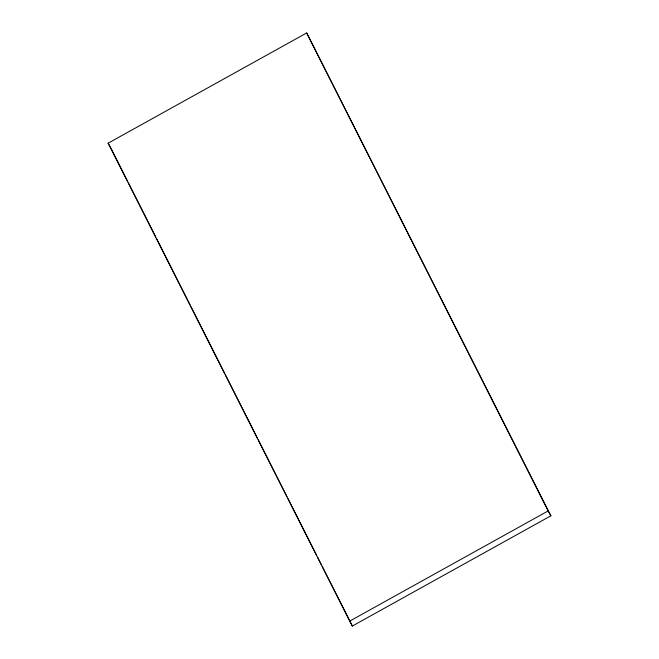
<?xml version="1.0" encoding="UTF-8"?>
<svg xmlns="http://www.w3.org/2000/svg" width="659" height="659" viewBox="0 0 659 659"><rect width="100%" height="100%" fill="white"/><g stroke="black" fill="none" stroke-linecap="round" stroke-linejoin="round"><path stroke-width="0.99" d="M108.125 143.192L306.682 32.95L550.875 515.808L352.318 626.05L108.125 143.192L110.869 148.061M349.575 621.19L548.131 510.939L306.682 32.95M548.131 510.939L550.875 515.808M111.33 148.975L127.549 181.085M128.472 182.922L155.821 237.051M156.743 238.887L190.113 304.944M191.044 306.781L224.406 372.837M225.337 374.666L257.315 437.971M258.237 439.808L286.97 496.688M287.901 498.525L316.633 555.405M317.556 557.242L321.262 564.582M322.193 566.419L352.318 626.05"/></g></svg>
